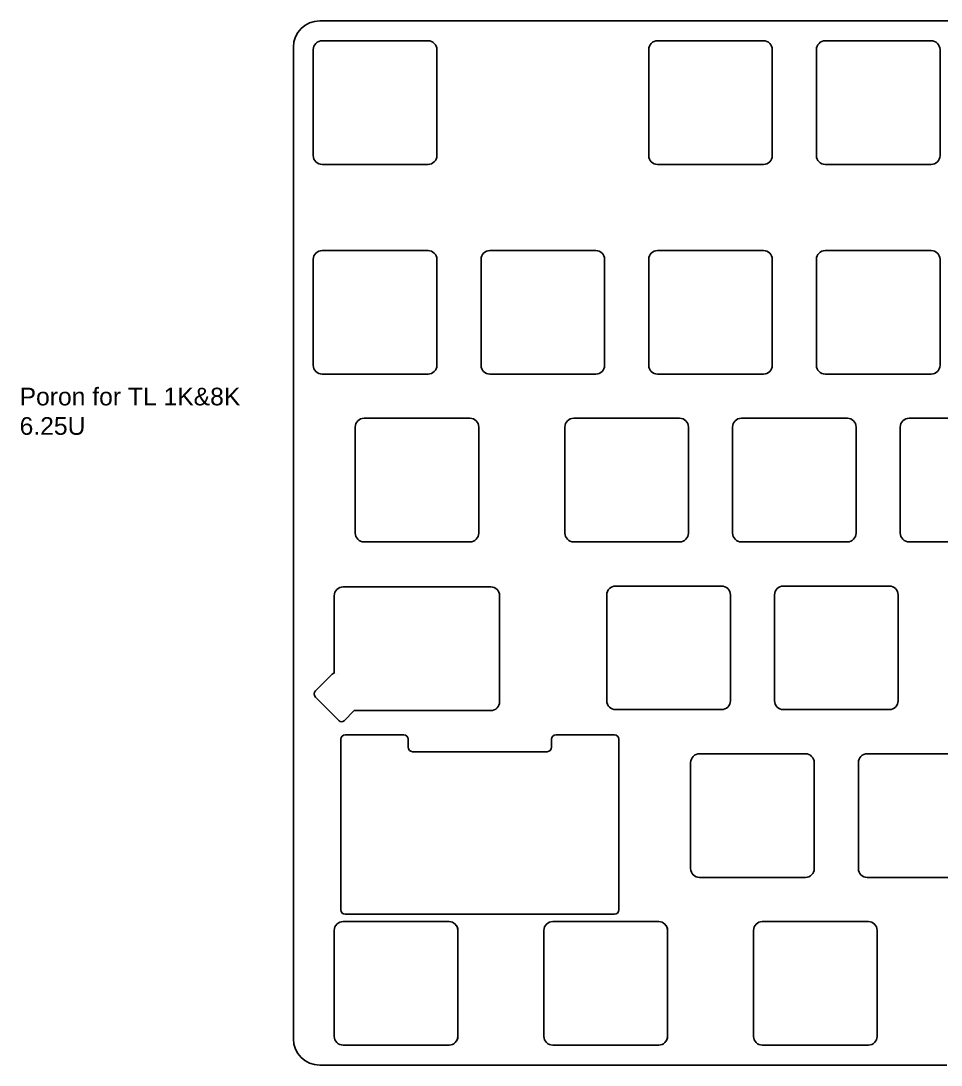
# Model space of a CAD drawing. Header units: millimetres. Extents: x -47 to 330, y -109 to 160.
# Drawn here: x -47 to 57.2, y 41.5 to 159.7 of the extents above; entities that cross this region are included whole.
import ezdxf

# ---------------------------------------------------------------- set-up
doc = ezdxf.new("R2010")
doc.units = ezdxf.units.MM
doc.header["$MEASUREMENT"] = 0
doc.layers.add('01', color=6, linetype='Continuous', true_color=0xff00ff)
doc.styles.get("Standard").update_dxf_attribs({"font": 'arial.ttf'})

msp = doc.modelspace()

# ---------------------------------------------------------------- linework, layer by layer
at = {"layer": '01'}
for p, q in [((-13.19, 159.74), (327.06, 159.74)), ((-12.92, 157.49), (-0.92, 157.49)), ((-12.92, 157.49), (-0.92, 157.49)), ((-12.92, 157.49), (-0.92, 157.49)), ((-12.92, 157.49), (-0.92, 157.49)), ((25.08, 157.49), (37.08, 157.49)), ((25.08, 157.49), (37.08, 157.49)), ((25.08, 157.49), (37.08, 157.49)), ((25.08, 157.49), (37.08, 157.49)), ((44.08, 157.49), (56.08, 157.49)), ((44.08, 157.49), (56.08, 157.49)), ((44.08, 157.49), (56.08, 157.49)), ((44.08, 157.49), (56.08, 157.49)), ((-16.18, 44.47), (-16.18, 156.76)), ((-16.18, 156.76), (-16.18, 156.76)), ((-13.92, 144.49), (-13.92, 156.49)), ((-13.92, 144.49), (-13.92, 156.49)), ((-13.92, 144.49), (-13.92, 156.49)), ((-13.92, 144.49), (-13.92, 156.49)), ((0.08, 156.49), (0.08, 144.49)), ((0.08, 156.49), (0.08, 144.49)), ((0.08, 156.49), (0.08, 144.49)), ((0.08, 156.49), (0.08, 144.49)), ((24.08, 144.49), (24.08, 156.49)), ((24.08, 144.49), (24.08, 156.49)), ((24.08, 144.49), (24.08, 156.49)), ((24.08, 144.49), (24.08, 156.49)), ((38.08, 156.49), (38.08, 144.49)), ((38.08, 156.49), (38.08, 144.49)), ((38.08, 156.49), (38.08, 144.49)), ((38.08, 156.49), (38.08, 144.49)), ((43.08, 144.49), (43.08, 156.49)), ((43.08, 144.49), (43.08, 156.49)), ((43.08, 144.49), (43.08, 156.49)), ((43.08, 144.49), (43.08, 156.49)), ((57.08, 156.49), (57.08, 144.49)), ((57.08, 156.49), (57.08, 144.49)), ((57.08, 156.49), (57.08, 144.49)), ((57.08, 156.49), (57.08, 144.49)), ((-0.92, 143.49), (-12.92, 143.49)), ((-0.92, 143.49), (-12.92, 143.49)), ((-0.92, 143.49), (-12.92, 143.49)), ((-0.92, 143.49), (-12.92, 143.49)), ((37.08, 143.49), (25.08, 143.49)), ((37.08, 143.49), (25.08, 143.49)), ((37.08, 143.49), (25.08, 143.49)), ((37.08, 143.49), (25.08, 143.49)), ((56.08, 143.49), (44.08, 143.49)), ((56.08, 143.49), (44.08, 143.49)), ((56.08, 143.49), (44.08, 143.49)), ((56.08, 143.49), (44.08, 143.49)), ((-12.92, 133.74), (-0.92, 133.74)), ((-12.92, 133.74), (-0.92, 133.74)), ((-12.92, 133.74), (-0.92, 133.74)), ((-12.92, 133.74), (-0.92, 133.74)), ((6.08, 133.74), (18.08, 133.74)), ((6.08, 133.74), (18.08, 133.74)), ((6.08, 133.74), (18.08, 133.74)), ((6.08, 133.74), (18.08, 133.74)), ((25.08, 133.74), (37.08, 133.74)), ((25.08, 133.74), (37.08, 133.74)), ((25.08, 133.74), (37.08, 133.74)), ((25.08, 133.74), (37.08, 133.74)), ((44.08, 133.74), (56.08, 133.74)), ((44.08, 133.74), (56.08, 133.74)), ((44.08, 133.74), (56.08, 133.74)), ((44.08, 133.74), (56.08, 133.74)), ((-13.92, 120.74), (-13.92, 132.74)), ((-13.92, 120.74), (-13.92, 132.74)), ((-13.92, 120.74), (-13.92, 132.74)), ((-13.92, 120.74), (-13.92, 132.74)), ((0.08, 132.74), (0.08, 120.74)), ((0.08, 132.74), (0.08, 120.74)), ((0.08, 132.74), (0.08, 120.74)), ((0.08, 132.74), (0.08, 120.74)), ((5.08, 120.74), (5.08, 132.74)), ((5.08, 120.74), (5.08, 132.74)), ((5.08, 120.74), (5.08, 132.74)), ((5.08, 120.74), (5.08, 132.74)), ((19.08, 132.74), (19.08, 120.74)), ((19.08, 132.74), (19.08, 120.74)), ((19.08, 132.74), (19.08, 120.74)), ((19.08, 132.74), (19.08, 120.74)), ((24.08, 120.74), (24.08, 132.74)), ((24.08, 120.74), (24.08, 132.74)), ((24.08, 120.74), (24.08, 132.74)), ((24.08, 120.74), (24.08, 132.74)), ((38.08, 132.74), (38.08, 120.74)), ((38.08, 132.74), (38.08, 120.74)), ((38.08, 132.74), (38.08, 120.74)), ((38.08, 132.74), (38.08, 120.74)), ((43.08, 120.74), (43.08, 132.74)), ((43.08, 120.74), (43.08, 132.74)), ((43.08, 120.74), (43.08, 132.74)), ((43.08, 120.74), (43.08, 132.74)), ((57.08, 132.74), (57.08, 120.74)), ((57.08, 132.74), (57.08, 120.74)), ((57.08, 132.74), (57.08, 120.74)), ((57.08, 132.74), (57.08, 120.74)), ((-0.92, 119.74), (-12.92, 119.74)), ((-0.92, 119.74), (-12.92, 119.74)), ((-0.92, 119.74), (-12.92, 119.74)), ((-0.92, 119.74), (-12.92, 119.74)), ((18.08, 119.74), (6.08, 119.74)), ((18.08, 119.74), (6.08, 119.74)), ((18.08, 119.74), (6.08, 119.74)), ((18.08, 119.74), (6.08, 119.74)), ((37.08, 119.74), (25.08, 119.74)), ((37.08, 119.74), (25.08, 119.74)), ((37.08, 119.74), (25.08, 119.74)), ((37.08, 119.74), (25.08, 119.74)), ((56.08, 119.74), (44.08, 119.74)), ((56.08, 119.74), (44.08, 119.74)), ((56.08, 119.74), (44.08, 119.74)), ((56.08, 119.74), (44.08, 119.74)), ((-8.17, 114.74), (3.83, 114.74)), ((-8.17, 114.74), (3.83, 114.74)), ((-8.17, 114.74), (3.83, 114.74)), ((-8.17, 114.74), (3.83, 114.74)), ((15.58, 114.74), (27.58, 114.74)), ((15.58, 114.74), (27.58, 114.74)), ((15.58, 114.74), (27.58, 114.74)), ((15.58, 114.74), (27.58, 114.74)), ((34.58, 114.74), (46.58, 114.74)), ((34.58, 114.74), (46.58, 114.74)), ((34.58, 114.74), (46.58, 114.74)), ((34.58, 114.74), (46.58, 114.74)), ((53.58, 114.74), (65.58, 114.74)), ((53.58, 114.74), (65.58, 114.74)), ((53.58, 114.74), (65.58, 114.74)), ((53.58, 114.74), (65.58, 114.74)), ((-9.17, 101.74), (-9.17, 113.74)), ((-9.17, 101.74), (-9.17, 113.74)), ((-9.17, 101.74), (-9.17, 113.74)), ((-9.17, 101.74), (-9.17, 113.74)), ((4.83, 113.74), (4.83, 101.74)), ((4.83, 113.74), (4.83, 101.74)), ((4.83, 113.74), (4.83, 101.74)), ((4.83, 113.74), (4.83, 101.74)), ((14.58, 101.74), (14.58, 113.74)), ((14.58, 101.74), (14.58, 113.74)), ((14.58, 101.74), (14.58, 113.74)), ((14.58, 101.74), (14.58, 113.74)), ((28.58, 113.74), (28.58, 101.74)), ((28.58, 113.74), (28.58, 101.74)), ((28.58, 113.74), (28.58, 101.74)), ((28.58, 113.74), (28.58, 101.74)), ((33.58, 101.74), (33.58, 113.74)), ((33.58, 101.74), (33.58, 113.74)), ((33.58, 101.74), (33.58, 113.74)), ((33.58, 101.74), (33.58, 113.74)), ((47.58, 113.74), (47.58, 101.74)), ((47.58, 113.74), (47.58, 101.74)), ((47.58, 113.74), (47.58, 101.74)), ((47.58, 113.74), (47.58, 101.74)), ((52.58, 101.74), (52.58, 113.74)), ((52.58, 101.74), (52.58, 113.74)), ((52.58, 101.74), (52.58, 113.74)), ((52.58, 101.74), (52.58, 113.74)), ((3.83, 100.74), (-8.17, 100.74)), ((3.83, 100.74), (-8.17, 100.74)), ((3.83, 100.74), (-8.17, 100.74)), ((3.83, 100.74), (-8.17, 100.74)), ((27.58, 100.74), (15.58, 100.74)), ((27.58, 100.74), (15.58, 100.74)), ((27.58, 100.74), (15.58, 100.74)), ((27.58, 100.74), (15.58, 100.74)), ((46.58, 100.74), (34.58, 100.74)), ((46.58, 100.74), (34.58, 100.74)), ((46.58, 100.74), (34.58, 100.74)), ((46.58, 100.74), (34.58, 100.74)), ((65.58, 100.74), (53.58, 100.74)), ((65.58, 100.74), (53.58, 100.74)), ((65.58, 100.74), (53.58, 100.74)), ((65.58, 100.74), (53.58, 100.74)), ((-11.55, 85.87), (-11.55, 94.64)), ((-11.55, 85.87), (-11.55, 94.64)), ((-11.55, 85.87), (-11.55, 94.64)), ((-11.55, 85.87), (-11.55, 94.64)), ((-10.55, 95.64), (1.45, 95.64)), ((-10.55, 95.64), (1.45, 95.64)), ((-10.55, 95.64), (1.45, 95.64)), ((-10.55, 95.64), (1.45, 95.64)), ((-5.81, 95.64), (6.19, 95.64)), ((-5.81, 95.64), (6.19, 95.64)), ((-5.81, 95.64), (6.19, 95.64)), ((-5.81, 95.64), (6.19, 95.64)), ((7.19, 94.64), (7.19, 82.64)), ((7.19, 94.64), (7.19, 82.64)), ((7.19, 94.64), (7.19, 82.64)), ((7.19, 94.64), (7.19, 82.64)), ((19.33, 82.74), (19.33, 94.74)), ((19.33, 82.74), (19.33, 94.74)), ((19.33, 82.74), (19.33, 94.74)), ((19.33, 82.74), (19.33, 94.74)), ((20.33, 95.74), (32.33, 95.74)), ((20.33, 95.74), (32.33, 95.74)), ((20.33, 95.74), (32.33, 95.74)), ((20.33, 95.74), (32.33, 95.74)), ((33.33, 94.74), (33.33, 82.74)), ((33.33, 94.74), (33.33, 82.74)), ((33.33, 94.74), (33.33, 82.74)), ((33.33, 94.74), (33.33, 82.74)), ((38.33, 82.74), (38.33, 94.74)), ((38.33, 82.74), (38.33, 94.74)), ((38.33, 82.74), (38.33, 94.74)), ((38.33, 82.74), (38.33, 94.74)), ((39.33, 95.74), (51.33, 95.74)), ((39.33, 95.74), (51.33, 95.74)), ((39.33, 95.74), (51.33, 95.74)), ((39.33, 95.74), (51.33, 95.74)), ((52.33, 94.74), (52.33, 82.74)), ((52.33, 94.74), (52.33, 82.74)), ((52.33, 94.74), (52.33, 82.74)), ((52.33, 94.74), (52.33, 82.74)), ((-13.67, 83.87), (-11.79, 85.75)), ((-11.79, 85.75), (-13.49, 84.05)), ((-11.79, 85.75), (-13.49, 84.05)), ((-11, 80.49), (-13.67, 83.16)), ((-10.43, 80.49), (-9.29, 81.64)), ((-10.43, 80.49), (-9.29, 81.64)), ((1.45, 81.64), (-9.29, 81.64)), ((1.45, 81.64), (-9.29, 81.64)), ((1.45, 81.64), (-9.29, 81.64)), ((1.45, 81.64), (-9.29, 81.64)), ((6.19, 81.64), (-5.81, 81.64)), ((6.19, 81.64), (-5.81, 81.64)), ((6.19, 81.64), (-5.81, 81.64)), ((6.19, 81.64), (-5.81, 81.64)), ((32.33, 81.74), (20.33, 81.74)), ((32.33, 81.74), (20.33, 81.74)), ((32.33, 81.74), (20.33, 81.74)), ((32.33, 81.74), (20.33, 81.74)), ((51.33, 81.74), (39.33, 81.74)), ((51.33, 81.74), (39.33, 81.74)), ((51.33, 81.74), (39.33, 81.74)), ((51.33, 81.74), (39.33, 81.74)), ((-10.79, 78.38), (-10.79, 59.06)), ((-10.79, 78.38), (-10.79, 59.06)), ((-10.79, 78.38), (-10.79, 59.06)), ((-10.79, 78.38), (-10.79, 59.06)), ((-3.67, 78.88), (-10.29, 78.88)), ((-3.67, 78.88), (-10.29, 78.88)), ((-3.67, 78.88), (-10.29, 78.88)), ((-3.67, 78.88), (-10.29, 78.88)), ((-3.17, 77.48), (-3.17, 78.38)), ((-3.17, 77.48), (-3.17, 78.38)), ((-3.17, 77.48), (-3.17, 78.38)), ((-3.17, 77.48), (-3.17, 78.38)), ((13.08, 78.38), (13.08, 77.48)), ((13.08, 78.38), (13.08, 77.48)), ((13.08, 78.38), (13.08, 77.48)), ((13.08, 78.38), (13.08, 77.48)), ((20.2, 78.88), (13.58, 78.88)), ((20.2, 78.88), (13.58, 78.88)), ((20.2, 78.88), (13.58, 78.88)), ((20.2, 78.88), (13.58, 78.88)), ((20.7, 59.06), (20.7, 78.38)), ((20.7, 59.06), (20.7, 78.38)), ((20.7, 59.06), (20.7, 78.38)), ((20.7, 59.06), (20.7, 78.38)), ((12.58, 76.98), (-2.67, 76.98)), ((12.58, 76.98), (-2.67, 76.98)), ((12.58, 76.98), (-2.67, 76.98)), ((12.58, 76.98), (-2.67, 76.98)), ((28.83, 63.74), (28.83, 75.74)), ((28.83, 63.74), (28.83, 75.74)), ((28.83, 63.74), (28.83, 75.74)), ((28.83, 63.74), (28.83, 75.74)), ((29.83, 76.74), (41.83, 76.74)), ((29.83, 76.74), (41.83, 76.74)), ((29.83, 76.74), (41.83, 76.74)), ((29.83, 76.74), (41.83, 76.74)), ((42.83, 75.74), (42.83, 63.74)), ((42.83, 75.74), (42.83, 63.74)), ((42.83, 75.74), (42.83, 63.74)), ((42.83, 75.74), (42.83, 63.74)), ((47.83, 63.74), (47.83, 75.74)), ((47.83, 63.74), (47.83, 75.74)), ((47.83, 63.74), (47.83, 75.74)), ((47.83, 63.74), (47.83, 75.74)), ((48.83, 76.74), (60.83, 76.74)), ((48.83, 76.74), (60.83, 76.74)), ((48.83, 76.74), (60.83, 76.74)), ((48.83, 76.74), (60.83, 76.74)), ((41.83, 62.74), (29.83, 62.74)), ((41.83, 62.74), (29.83, 62.74)), ((41.83, 62.74), (29.83, 62.74)), ((41.83, 62.74), (29.83, 62.74)), ((60.83, 62.74), (48.83, 62.74)), ((60.83, 62.74), (48.83, 62.74)), ((60.83, 62.74), (48.83, 62.74)), ((60.83, 62.74), (48.83, 62.74)), ((-10.29, 58.56), (20.2, 58.56)), ((-10.29, 58.56), (20.2, 58.56)), ((-10.29, 58.56), (20.2, 58.56)), ((-10.29, 58.56), (20.2, 58.56)), ((-10.55, 57.74), (1.45, 57.74)), ((-10.55, 57.74), (1.45, 57.74)), ((-10.54, 57.74), (1.46, 57.74)), ((-10.54, 57.74), (1.46, 57.74)), ((13.2, 57.74), (25.2, 57.74)), ((13.2, 57.74), (25.2, 57.74)), ((13.21, 57.74), (25.21, 57.74)), ((13.21, 57.74), (25.21, 57.74)), ((36.95, 57.74), (48.95, 57.74)), ((36.95, 57.74), (48.95, 57.74)), ((36.96, 57.74), (48.96, 57.74)), ((36.96, 57.74), (48.96, 57.74)), ((-11.55, 44.74), (-11.55, 56.74)), ((-11.55, 44.74), (-11.55, 56.74)), ((-11.54, 44.74), (-11.54, 56.74)), ((-11.54, 44.74), (-11.54, 56.74)), ((2.45, 56.74), (2.45, 44.74)), ((2.45, 56.74), (2.45, 44.74)), ((2.46, 56.74), (2.46, 44.74)), ((2.46, 56.74), (2.46, 44.74)), ((12.2, 44.74), (12.2, 56.74)), ((12.2, 44.74), (12.2, 56.74)), ((12.21, 44.74), (12.21, 56.74)), ((12.21, 44.74), (12.21, 56.74)), ((26.2, 56.74), (26.2, 44.74)), ((26.2, 56.74), (26.2, 44.74)), ((26.21, 56.74), (26.21, 44.74)), ((26.21, 56.74), (26.21, 44.74)), ((35.95, 44.74), (35.95, 56.74)), ((35.95, 44.74), (35.95, 56.74)), ((35.96, 44.74), (35.96, 56.74)), ((35.96, 44.74), (35.96, 56.74)), ((49.95, 56.74), (49.95, 44.74)), ((49.95, 56.74), (49.95, 44.74)), ((49.96, 56.74), (49.96, 44.74)), ((49.96, 56.74), (49.96, 44.74)), ((1.45, 43.74), (-10.55, 43.74)), ((1.45, 43.74), (-10.55, 43.74)), ((1.46, 43.74), (-10.54, 43.74)), ((1.46, 43.74), (-10.54, 43.74)), ((25.2, 43.74), (13.2, 43.74)), ((25.2, 43.74), (13.2, 43.74)), ((25.21, 43.74), (13.21, 43.74)), ((25.21, 43.74), (13.21, 43.74)), ((48.95, 43.74), (36.95, 43.74)), ((48.95, 43.74), (36.95, 43.74)), ((48.96, 43.74), (36.96, 43.74)), ((48.96, 43.74), (36.96, 43.74)), ((57.86, 41.48), (-13.19, 41.48))]:
    msp.add_line(p, q, dxfattribs=at)
for centre, radius, start, end in [((-13.19, 156.76), 2.99, 90.0208, 179.979), ((-12.92, 156.49), 1, 90.0209, 179.9791), ((-12.92, 156.49), 1, 90.0209, 179.9791), ((-12.92, 156.49), 1, 90.0209, 179.9791), ((-12.92, 156.49), 1, 90.0209, 179.9791), ((-0.92, 156.49), 1, 0.0209, 89.9791), ((-0.92, 156.49), 1, 0.0209, 89.9791), ((-0.92, 156.49), 1, 0.0209, 89.9791), ((-0.92, 156.49), 1, 0.0209, 89.9791), ((25.08, 156.49), 1, 90.0209, 179.9791), ((25.08, 156.49), 1, 90.0209, 179.9791), ((25.08, 156.49), 1, 90.0209, 179.9791), ((25.08, 156.49), 1, 90.0209, 179.9791), ((37.08, 156.49), 1, 0.0209, 89.9791), ((37.08, 156.49), 1, 0.0209, 89.9791), ((37.08, 156.49), 1, 0.0209, 89.9791), ((37.08, 156.49), 1, 0.0209, 89.9791), ((44.08, 156.49), 1, 90.0209, 179.9791), ((44.08, 156.49), 1, 90.0209, 179.9791), ((44.08, 156.49), 1, 90.0209, 179.9791), ((44.08, 156.49), 1, 90.0209, 179.9791), ((56.08, 156.49), 1, 0.0209, 89.9791), ((56.08, 156.49), 1, 0.0209, 89.9791), ((56.08, 156.49), 1, 0.0209, 89.9791), ((56.08, 156.49), 1, 0.0209, 89.9791), ((-12.92, 144.49), 1, 180.0209, 269.9791), ((-12.92, 144.49), 1, 180.0209, 269.9791), ((-12.92, 144.49), 1, 180.0209, 269.9791), ((-12.92, 144.49), 1, 180.0209, 269.9791), ((-0.92, 144.49), 1, 270.0209, 359.9791), ((-0.92, 144.49), 1, 270.0209, 359.9791), ((-0.92, 144.49), 1, 270.0209, 359.9791), ((-0.92, 144.49), 1, 270.0209, 359.9791), ((25.08, 144.49), 1, 180.0209, 269.9791), ((25.08, 144.49), 1, 180.0209, 269.9791), ((25.08, 144.49), 1, 180.0209, 269.9791), ((25.08, 144.49), 1, 180.0209, 269.9791), ((37.08, 144.49), 1, 270.0209, 359.9791), ((37.08, 144.49), 1, 270.0209, 359.9791), ((37.08, 144.49), 1, 270.0209, 359.9791), ((37.08, 144.49), 1, 270.0209, 359.9791), ((44.08, 144.49), 1, 180.0209, 269.9791), ((44.08, 144.49), 1, 180.0209, 269.9791), ((44.08, 144.49), 1, 180.0209, 269.9791), ((44.08, 144.49), 1, 180.0209, 269.9791), ((56.08, 144.49), 1, 270.0209, 359.9791), ((56.08, 144.49), 1, 270.0209, 359.9791), ((56.08, 144.49), 1, 270.0209, 359.9791), ((56.08, 144.49), 1, 270.0209, 359.9791), ((-12.92, 132.74), 1, 90.0209, 179.9791), ((-12.92, 132.74), 1, 90.0209, 179.9791), ((-12.92, 132.74), 1, 90.0209, 179.9791), ((-12.92, 132.74), 1, 90.0209, 179.9791), ((-0.92, 132.74), 1, 0.0209, 89.9791), ((-0.92, 132.74), 1, 0.0209, 89.9791), ((-0.92, 132.74), 1, 0.0209, 89.9791), ((-0.92, 132.74), 1, 0.0209, 89.9791), ((6.08, 132.74), 1, 90.0209, 179.9791), ((6.08, 132.74), 1, 90.0209, 179.9791), ((6.08, 132.74), 1, 90.0209, 179.9791), ((6.08, 132.74), 1, 90.0209, 179.9791), ((18.08, 132.74), 1, 0.0209, 89.9791), ((18.08, 132.74), 1, 0.0209, 89.9791), ((18.08, 132.74), 1, 0.0209, 89.9791), ((18.08, 132.74), 1, 0.0209, 89.9791), ((25.08, 132.74), 1, 90.0209, 179.9791), ((25.08, 132.74), 1, 90.0209, 179.9791), ((25.08, 132.74), 1, 90.0209, 179.9791), ((25.08, 132.74), 1, 90.0209, 179.9791), ((37.08, 132.74), 1, 0.0209, 89.9791), ((37.08, 132.74), 1, 0.0209, 89.9791), ((37.08, 132.74), 1, 0.0209, 89.9791), ((37.08, 132.74), 1, 0.0209, 89.9791), ((44.08, 132.74), 1, 90.0209, 179.9791), ((44.08, 132.74), 1, 90.0209, 179.9791), ((44.08, 132.74), 1, 90.0209, 179.9791), ((44.08, 132.74), 1, 90.0209, 179.9791), ((56.08, 132.74), 1, 0.0209, 89.9791), ((56.08, 132.74), 1, 0.0209, 89.9791), ((56.08, 132.74), 1, 0.0209, 89.9791), ((56.08, 132.74), 1, 0.0209, 89.9791), ((-12.92, 120.74), 1, 180.0209, 269.9791), ((-12.92, 120.74), 1, 180.0209, 269.9791), ((-12.92, 120.74), 1, 180.0209, 269.9791), ((-12.92, 120.74), 1, 180.0209, 269.9791), ((-0.92, 120.74), 1, 270.0209, 359.9791), ((-0.92, 120.74), 1, 270.0209, 359.9791), ((-0.92, 120.74), 1, 270.0209, 359.9791), ((-0.92, 120.74), 1, 270.0209, 359.9791), ((6.08, 120.74), 1, 180.0209, 269.9791), ((6.08, 120.74), 1, 180.0209, 269.9791), ((6.08, 120.74), 1, 180.0209, 269.9791), ((6.08, 120.74), 1, 180.0209, 269.9791), ((18.08, 120.74), 1, 270.0209, 359.9791), ((18.08, 120.74), 1, 270.0209, 359.9791), ((18.08, 120.74), 1, 270.0209, 359.9791), ((18.08, 120.74), 1, 270.0209, 359.9791), ((25.08, 120.74), 1, 180.0209, 269.9791), ((25.08, 120.74), 1, 180.0209, 269.9791), ((25.08, 120.74), 1, 180.0209, 269.9791), ((25.08, 120.74), 1, 180.0209, 269.9791), ((37.08, 120.74), 1, 270.0209, 359.9791), ((37.08, 120.74), 1, 270.0209, 359.9791), ((37.08, 120.74), 1, 270.0209, 359.9791), ((37.08, 120.74), 1, 270.0209, 359.9791), ((44.08, 120.74), 1, 180.0209, 269.9791), ((44.08, 120.74), 1, 180.0209, 269.9791), ((44.08, 120.74), 1, 180.0209, 269.9791), ((44.08, 120.74), 1, 180.0209, 269.9791), ((56.08, 120.74), 1, 270.0209, 359.9791), ((56.08, 120.74), 1, 270.0209, 359.9791), ((56.08, 120.74), 1, 270.0209, 359.9791), ((56.08, 120.74), 1, 270.0209, 359.9791), ((-5.51, 120.05), 0.395, 268.1613, 269.078), ((-5.51, 120.05), 0.395, 268.1613, 269.078), ((13.49, 120.05), 0.395, 268.1613, 269.078), ((13.49, 120.05), 0.395, 268.1613, 269.078), ((32.49, 120.05), 0.395, 268.1613, 269.078), ((32.49, 120.05), 0.395, 268.1613, 269.078), ((51.49, 120.05), 0.395, 268.1613, 269.078), ((51.49, 120.05), 0.395, 268.1613, 269.078), ((-8.17, 113.74), 1, 90.0209, 179.9791), ((-8.17, 113.74), 1, 90.0209, 179.9791), ((-8.17, 113.74), 1, 90.0209, 179.9791), ((-8.17, 113.74), 1, 90.0209, 179.9791), ((3.83, 113.74), 1, 0.0209, 89.9791), ((3.83, 113.74), 1, 0.0209, 89.9791), ((3.83, 113.74), 1, 0.0209, 89.9791), ((3.83, 113.74), 1, 0.0209, 89.9791), ((15.58, 113.74), 1, 90.0209, 179.9791), ((15.58, 113.74), 1, 90.0209, 179.9791), ((15.58, 113.74), 1, 90.0209, 179.9791), ((15.58, 113.74), 1, 90.0209, 179.9791), ((27.58, 113.74), 1, 0.0209, 89.9791), ((27.58, 113.74), 1, 0.0209, 89.9791), ((27.58, 113.74), 1, 0.0209, 89.9791), ((27.58, 113.74), 1, 0.0209, 89.9791), ((34.58, 113.74), 1, 90.0209, 179.9791), ((34.58, 113.74), 1, 90.0209, 179.9791), ((34.58, 113.74), 1, 90.0209, 179.9791), ((34.58, 113.74), 1, 90.0209, 179.9791), ((46.58, 113.74), 1, 0.0209, 89.9791), ((46.58, 113.74), 1, 0.0209, 89.9791), ((46.58, 113.74), 1, 0.0209, 89.9791), ((46.58, 113.74), 1, 0.0209, 89.9791), ((53.58, 113.74), 1, 90.0209, 179.9791), ((53.58, 113.74), 1, 90.0209, 179.9791), ((53.58, 113.74), 1, 90.0209, 179.9791), ((53.58, 113.74), 1, 90.0209, 179.9791), ((-8.17, 101.74), 1, 180.0209, 269.9791), ((-8.17, 101.74), 1, 180.0209, 269.9791), ((-8.17, 101.74), 1, 180.0209, 269.9791), ((-8.17, 101.74), 1, 180.0209, 269.9791), ((3.83, 101.74), 1, 270.0209, 359.9791), ((3.83, 101.74), 1, 270.0209, 359.9791), ((3.83, 101.74), 1, 270.0209, 359.9791), ((3.83, 101.74), 1, 270.0209, 359.9791), ((15.58, 101.74), 1, 180.0209, 269.9791), ((15.58, 101.74), 1, 180.0209, 269.9791), ((15.58, 101.74), 1, 180.0209, 269.9791), ((15.58, 101.74), 1, 180.0209, 269.9791), ((27.58, 101.74), 1, 270.0209, 359.9791), ((27.58, 101.74), 1, 270.0209, 359.9791), ((27.58, 101.74), 1, 270.0209, 359.9791), ((27.58, 101.74), 1, 270.0209, 359.9791), ((34.58, 101.74), 1, 180.0209, 269.9791), ((34.58, 101.74), 1, 180.0209, 269.9791), ((34.58, 101.74), 1, 180.0209, 269.9791), ((34.58, 101.74), 1, 180.0209, 269.9791), ((46.58, 101.74), 1, 270.0209, 359.9791), ((46.58, 101.74), 1, 270.0209, 359.9791), ((46.58, 101.74), 1, 270.0209, 359.9791), ((46.58, 101.74), 1, 270.0209, 359.9791), ((53.58, 101.74), 1, 180.0209, 269.9791), ((53.58, 101.74), 1, 180.0209, 269.9791), ((53.58, 101.74), 1, 180.0209, 269.9791), ((53.58, 101.74), 1, 180.0209, 269.9791), ((-10.54, 94.64), 1, 90.0209, 179.9791), ((-10.54, 94.64), 1, 90.0209, 179.9791), ((-10.54, 94.64), 1, 90.0209, 179.9791), ((-10.54, 94.64), 1, 90.0209, 179.9791), ((6.19, 94.64), 1, 0.0209, 89.9791), ((6.19, 94.64), 1, 0.0209, 89.9791), ((6.19, 94.64), 1, 0.0209, 89.9791), ((6.19, 94.64), 1, 0.0209, 89.9791), ((20.33, 94.74), 1, 90.0209, 179.9791), ((20.33, 94.74), 1, 90.0209, 179.9791), ((20.33, 94.74), 1, 90.0209, 179.9791), ((20.33, 94.74), 1, 90.0209, 179.9791), ((32.33, 94.74), 1, 0.0209, 89.9791), ((32.33, 94.74), 1, 0.0209, 89.9791), ((32.33, 94.74), 1, 0.0209, 89.9791), ((32.33, 94.74), 1, 0.0209, 89.9791), ((39.33, 94.74), 1, 90.0209, 179.9791), ((39.33, 94.74), 1, 90.0209, 179.9791), ((39.33, 94.74), 1, 90.0209, 179.9791), ((39.33, 94.74), 1, 90.0209, 179.9791), ((51.33, 94.74), 1, 0.0209, 89.9791), ((51.33, 94.74), 1, 0.0209, 89.9791), ((51.33, 94.74), 1, 0.0209, 89.9791), ((51.33, 94.74), 1, 0.0209, 89.9791), ((-11.51, 85.47), 0.4, 95.6292, 135.0402), ((-11.51, 85.47), 0.4, 95.6292, 135.0402), ((-11.51, 85.48), 0.395, 43.1613, 44.078), ((-11.51, 85.48), 0.395, 43.1613, 44.078), ((-13.32, 83.52), 0.5, 135, 225), ((6.19, 82.64), 1, 270.0209, 359.9791), ((6.19, 82.64), 1, 270.0209, 359.9791), ((6.19, 82.64), 1, 270.0209, 359.9791), ((6.19, 82.64), 1, 270.0209, 359.9791), ((20.33, 82.74), 1, 180.0209, 269.9791), ((20.33, 82.74), 1, 180.0209, 269.9791), ((20.33, 82.74), 1, 180.0209, 269.9791), ((20.33, 82.74), 1, 180.0209, 269.9791), ((32.33, 82.74), 1, 270.0209, 359.9791), ((32.33, 82.74), 1, 270.0209, 359.9791), ((32.33, 82.74), 1, 270.0209, 359.9791), ((32.33, 82.74), 1, 270.0209, 359.9791), ((39.33, 82.74), 1, 180.0209, 269.9791), ((39.33, 82.74), 1, 180.0209, 269.9791), ((39.33, 82.74), 1, 180.0209, 269.9791), ((39.33, 82.74), 1, 180.0209, 269.9791), ((51.33, 82.74), 1, 270.0209, 359.9791), ((51.33, 82.74), 1, 270.0209, 359.9791), ((51.33, 82.74), 1, 270.0209, 359.9791), ((51.33, 82.74), 1, 270.0209, 359.9791), ((-10.71, 80.76), 0.395, 223.1613, 224.078), ((-10.71, 80.76), 0.395, 223.1613, 224.078), ((-10.72, 80.77), 0.4, 225.8657, 315.0402), ((-10.72, 80.77), 0.4, 225.8657, 315.0402), ((-10.29, 78.38), 0.5, 90.0209, 179.9791), ((-10.29, 78.38), 0.5, 90.0209, 179.9791), ((-10.29, 78.38), 0.5, 90.0209, 179.9791), ((-10.29, 78.38), 0.5, 90.0209, 179.9791), ((-3.67, 78.38), 0.5, 0.0209, 89.9791), ((-3.67, 78.38), 0.5, 0.0209, 89.9791), ((-3.67, 78.38), 0.5, 0.0209, 89.9791), ((-3.67, 78.38), 0.5, 0.0209, 89.9791), ((13.58, 78.38), 0.5, 90.0209, 179.9791), ((13.58, 78.38), 0.5, 90.0209, 179.9791), ((13.58, 78.38), 0.5, 90.0209, 179.9791), ((13.58, 78.38), 0.5, 90.0209, 179.9791), ((20.2, 78.38), 0.5, 0.0209, 89.9791), ((20.2, 78.38), 0.5, 0.0209, 89.9791), ((20.2, 78.38), 0.5, 0.0209, 89.9791), ((20.2, 78.38), 0.5, 0.0209, 89.9791), ((-2.67, 77.48), 0.5, 180.0209, 269.9791), ((-2.67, 77.48), 0.5, 180.0209, 269.9791), ((-2.67, 77.48), 0.5, 180.0209, 269.9791), ((-2.67, 77.48), 0.5, 180.0209, 269.9791), ((12.58, 77.48), 0.5, 270.0209, 359.9791), ((12.58, 77.48), 0.5, 270.0209, 359.9791), ((12.58, 77.48), 0.5, 270.0209, 359.9791), ((12.58, 77.48), 0.5, 270.0209, 359.9791), ((29.83, 75.74), 1, 90.0209, 179.9791), ((29.83, 75.74), 1, 90.0209, 179.9791), ((29.83, 75.74), 1, 90.0209, 179.9791), ((29.83, 75.74), 1, 90.0209, 179.9791), ((41.83, 75.74), 1, 0.0209, 89.9791), ((41.83, 75.74), 1, 0.0209, 89.9791), ((41.83, 75.74), 1, 0.0209, 89.9791), ((41.83, 75.74), 1, 0.0209, 89.9791), ((48.83, 75.74), 1, 90.0209, 179.9791), ((48.83, 75.74), 1, 90.0209, 179.9791), ((48.83, 75.74), 1, 90.0209, 179.9791), ((48.83, 75.74), 1, 90.0209, 179.9791), ((29.83, 63.74), 1, 180.0209, 269.9791), ((29.83, 63.74), 1, 180.0209, 269.9791), ((29.83, 63.74), 1, 180.0209, 269.9791), ((29.83, 63.74), 1, 180.0209, 269.9791), ((41.83, 63.74), 1, 270.0209, 359.9791), ((41.83, 63.74), 1, 270.0209, 359.9791), ((41.83, 63.74), 1, 270.0209, 359.9791), ((41.83, 63.74), 1, 270.0209, 359.9791), ((48.83, 63.74), 1, 180.0209, 269.9791), ((48.83, 63.74), 1, 180.0209, 269.9791), ((48.83, 63.74), 1, 180.0209, 269.9791), ((48.83, 63.74), 1, 180.0209, 269.9791), ((-10.29, 59.06), 0.5, 180.0209, 269.9791), ((-10.29, 59.06), 0.5, 180.0209, 269.9791), ((-10.29, 59.06), 0.5, 180.0209, 269.9791), ((-10.29, 59.06), 0.5, 180.0209, 269.9791), ((20.2, 59.06), 0.5, 270.0209, 359.9791), ((20.2, 59.06), 0.5, 270.0209, 359.9791), ((20.2, 59.06), 0.5, 270.0209, 359.9791), ((20.2, 59.06), 0.5, 270.0209, 359.9791), ((-10.54, 56.74), 1, 90.0209, 179.9791), ((-10.54, 56.74), 1, 90.0209, 179.9791), ((-10.54, 56.74), 1, 90.0209, 179.9791), ((-10.54, 56.74), 1, 90.0209, 179.9791), ((1.45, 56.74), 1, 0.0209, 89.9791), ((1.45, 56.74), 1, 0.0209, 89.9791), ((1.46, 56.74), 1, 0.0209, 89.9791), ((1.46, 56.74), 1, 0.0209, 89.9791), ((13.21, 56.74), 1, 90.0209, 179.9791), ((13.21, 56.74), 1, 90.0209, 179.9791), ((13.21, 56.74), 1, 90.0209, 179.9791), ((13.21, 56.74), 1, 90.0209, 179.9791), ((25.2, 56.74), 1, 0.0209, 89.9791), ((25.2, 56.74), 1, 0.0209, 89.9791), ((25.21, 56.74), 1, 0.0209, 89.9791), ((25.21, 56.74), 1, 0.0209, 89.9791), ((36.96, 56.74), 1, 90.0209, 179.9791), ((36.96, 56.74), 1, 90.0209, 179.9791), ((36.96, 56.74), 1, 90.0209, 179.9791), ((36.96, 56.74), 1, 90.0209, 179.9791), ((48.95, 56.74), 1, 0.0209, 89.9791), ((48.95, 56.74), 1, 0.0209, 89.9791), ((48.96, 56.74), 1, 0.0209, 89.9791), ((48.96, 56.74), 1, 0.0209, 89.9791), ((-13.19, 44.47), 2.99, 180.0209, 269.9791), ((-10.54, 44.74), 1, 180.0209, 269.9791), ((-10.54, 44.74), 1, 180.0209, 269.9791), ((-10.54, 44.74), 1, 180.0209, 269.9791), ((-10.54, 44.74), 1, 180.0209, 269.9791), ((1.45, 44.74), 1, 270.0209, 359.9791), ((1.45, 44.74), 1, 270.0209, 359.9791), ((1.46, 44.74), 1, 270.0209, 359.9791), ((1.46, 44.74), 1, 270.0209, 359.9791), ((13.21, 44.74), 1, 180.0209, 269.9791), ((13.21, 44.74), 1, 180.0209, 269.9791), ((13.21, 44.74), 1, 180.0209, 269.9791), ((13.21, 44.74), 1, 180.0209, 269.9791), ((25.2, 44.74), 1, 270.0209, 359.9791), ((25.2, 44.74), 1, 270.0209, 359.9791), ((25.21, 44.74), 1, 270.0209, 359.9791), ((25.21, 44.74), 1, 270.0209, 359.9791), ((36.96, 44.74), 1, 180.0209, 269.9791), ((36.96, 44.74), 1, 180.0209, 269.9791), ((36.96, 44.74), 1, 180.0209, 269.9791), ((36.96, 44.74), 1, 180.0209, 269.9791), ((48.95, 44.74), 1, 270.0209, 359.9791), ((48.95, 44.74), 1, 270.0209, 359.9791), ((48.96, 44.74), 1, 270.0209, 359.9791), ((48.96, 44.74), 1, 270.0209, 359.9791)]:
    msp.add_arc(centre, radius, start, end, dxfattribs=at)

# ---------------------------------------------------------------- texts
at = {"layer": '01', "insert": (-47.19, 118.2), "char_height": 2, "attachment_point": 1}
msp.add_mtext_dynamic_manual_height_columns('Poron for TL 1K&8K  6.25U', width=27.1539, gutter_width=1, heights=[0], dxfattribs=at)

doc.saveas('drawing.dxf')
